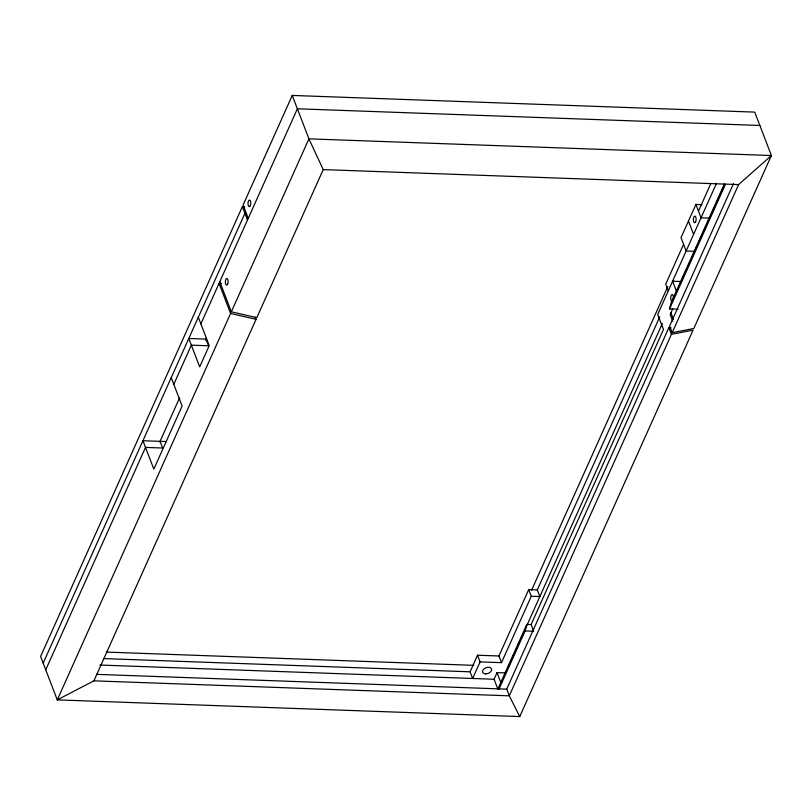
<?xml version="1.0" encoding="UTF-8"?>
<svg xmlns="http://www.w3.org/2000/svg" width="812" height="812" viewBox="0 0 812 812"><rect width="100%" height="100%" fill="white"/><g stroke="black" fill="none" stroke-linecap="round" stroke-linejoin="round"><path stroke-width="1.22" d="M498.862 689.429L525.1 630.944L526.815 624.418L531.099 624.57L533.24 630.142M678.101 309.23L669.535 308.925L671.26 302.399L724.497 183.715M244.818 206.725L242.372 206.634L40.6 656.461L57.266 699.883L519.751 716.57L693.072 330.149L671.443 334.311L509.286 695.833L519.751 716.57M733.449 183.695L669.626 325.977L672.194 332.656L693.824 328.495L771.4 155.539L754.734 112.117L292.249 95.43L243.113 204.979L248.239 218.337M43.168 663.15L244.93 213.323M45.726 669.829L145.5 447.402L162.623 448.021L160.055 441.342M173.788 384.33L191.358 345.151L208.491 345.77L205.923 339.091L188.79 338.472L199.691 366.862L209.222 345.618L198.321 317.228M200.889 323.907L297.375 108.788L759.859 125.474M159.812 441.89L179.604 397.758M205.446 340.147L206.481 337.833M221.503 283.489L219.057 283.408L230.598 313.462L57.266 699.883L93.908 680.842L509.286 695.833L506.718 689.155L668.885 327.632L671.027 327.713M672.194 332.656L738.605 184.588L771.4 155.539L308.915 138.842L323.227 169.596L256.815 317.665L231.339 311.798L308.915 138.842L292.249 95.43M93.908 680.842L256.064 319.319L255.212 317.096M480.095 661.892L472.645 678.487L470.087 671.808L477.527 655.203L498.944 655.984L501.501 662.663L480.095 661.892L477.527 655.203M702.025 204.675L695.914 204.451L681.024 237.652L686.15 251.009L694.717 251.314M498.944 655.984L528.724 589.583L537.29 589.898L539.848 596.576L531.281 596.262L528.724 589.583M683.582 244.331L665.718 284.17L668.276 290.848M698.472 211.13L710.845 183.553M531.566 590.263L667.829 286.474M498.01 689.54L494.061 679.258L497.035 672.62L505.602 672.925L507.155 669.453M501.501 662.663L531.281 596.262M716.499 183.339L657.71 314.417L663.475 329.449L531.099 624.57M537.29 589.898L659.75 316.873M498.527 687.49L526.815 624.418M508.2 667.139L509.753 663.678M510.789 661.364L517.021 647.479M518.056 645.164L520.137 640.536M521.172 638.222L524.288 631.279M525.323 628.965L662.318 323.552M682.009 279.643L686.658 269.279M687.693 266.975L690.789 260.073M691.824 257.769L698.015 243.955M699.051 241.651L708.612 220.336M710.409 216.327L715.057 205.964M716.093 203.66L719.188 196.758M720.224 194.454L724.862 184.091M669.535 308.925L725.36 184.476M672.732 308.804L670.174 314.508L672.742 321.187M323.227 169.596L738.605 184.588M709.607 218.123L701.04 217.809L695.914 204.451M681.166 281.531L672.6 281.216L676.589 291.62M166.358 441.566L142.932 440.723L153.823 469.113L182.121 406.03L171.22 377.641M525.1 630.944L533.667 631.249M106.321 652.087L473.731 665.353M103.703 658.583L470.087 671.808M99.927 665.038L494.061 679.258M96.415 674.346L506.718 689.155M230.598 313.462L256.064 319.319M688.464 221.047L693.59 234.414M670.925 312.843L673.483 319.522M668.885 327.632L671.443 334.311M497.035 672.62L501.034 683.024M242.372 206.634L247.498 220.001M219.798 281.744L231.339 311.798M672.681 300.724A3.299 1.37 -87.9 0 1 670.712 298.43A3.299 1.37 -87.9 0 1 672.417 294.624A3.299 1.37 -87.9 0 1 673.219 299.526M485.586 673.889A4.71 3.065 -21 0 0 491.534 669.047A4.71 3.065 -21 0 0 484.114 668.783A4.71 3.065 -21 0 0 485.586 673.889M695.651 221.767A3.299 1.37 -87.9 0 0 695.204 216.246A3.299 1.37 -87.9 0 0 693.397 220.275A3.299 1.37 -87.9 0 0 695.651 221.767M250.299 205.7A3.299 1.37 -87.9 0 0 249.852 200.178A3.299 1.37 -87.9 0 0 248.046 204.198A3.299 1.37 -87.9 0 0 250.299 205.7M227.624 284.129A3.299 1.37 -87.9 0 0 227.177 278.617A3.299 1.37 -87.9 0 0 225.371 282.637A3.299 1.37 -87.9 0 0 227.624 284.129"/></g></svg>
